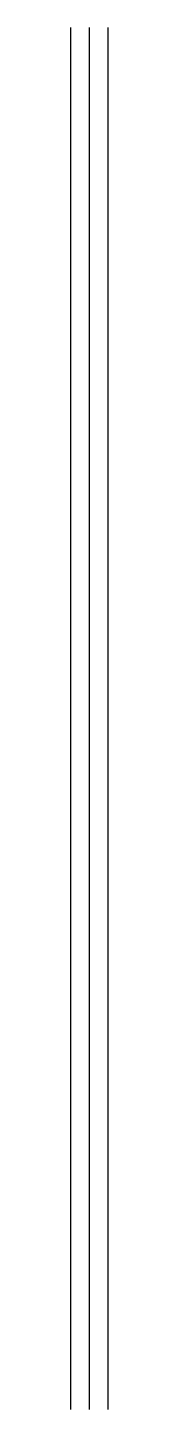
# Model space of a CAD drawing. Header units: millimetres. Extents: x -488 to -484, y -81 to 81.
import ezdxf

# ---------------------------------------------------------------- set-up
doc = ezdxf.new("R2010")
doc.units = ezdxf.units.MM
doc.layers.add('DOBRA', color=1, linetype='Continuous')

msp = doc.modelspace()

# ---------------------------------------------------------------- linework, layer by layer
at = {"layer": 'DOBRA'}
for p, q in [((-488.4, -81), (-488.4, 81)), ((-486.2, -81), (-486.2, 81)), ((-484, -81), (-484, 81))]:
    msp.add_line(p, q, dxfattribs=at)

doc.saveas('drawing.dxf')
